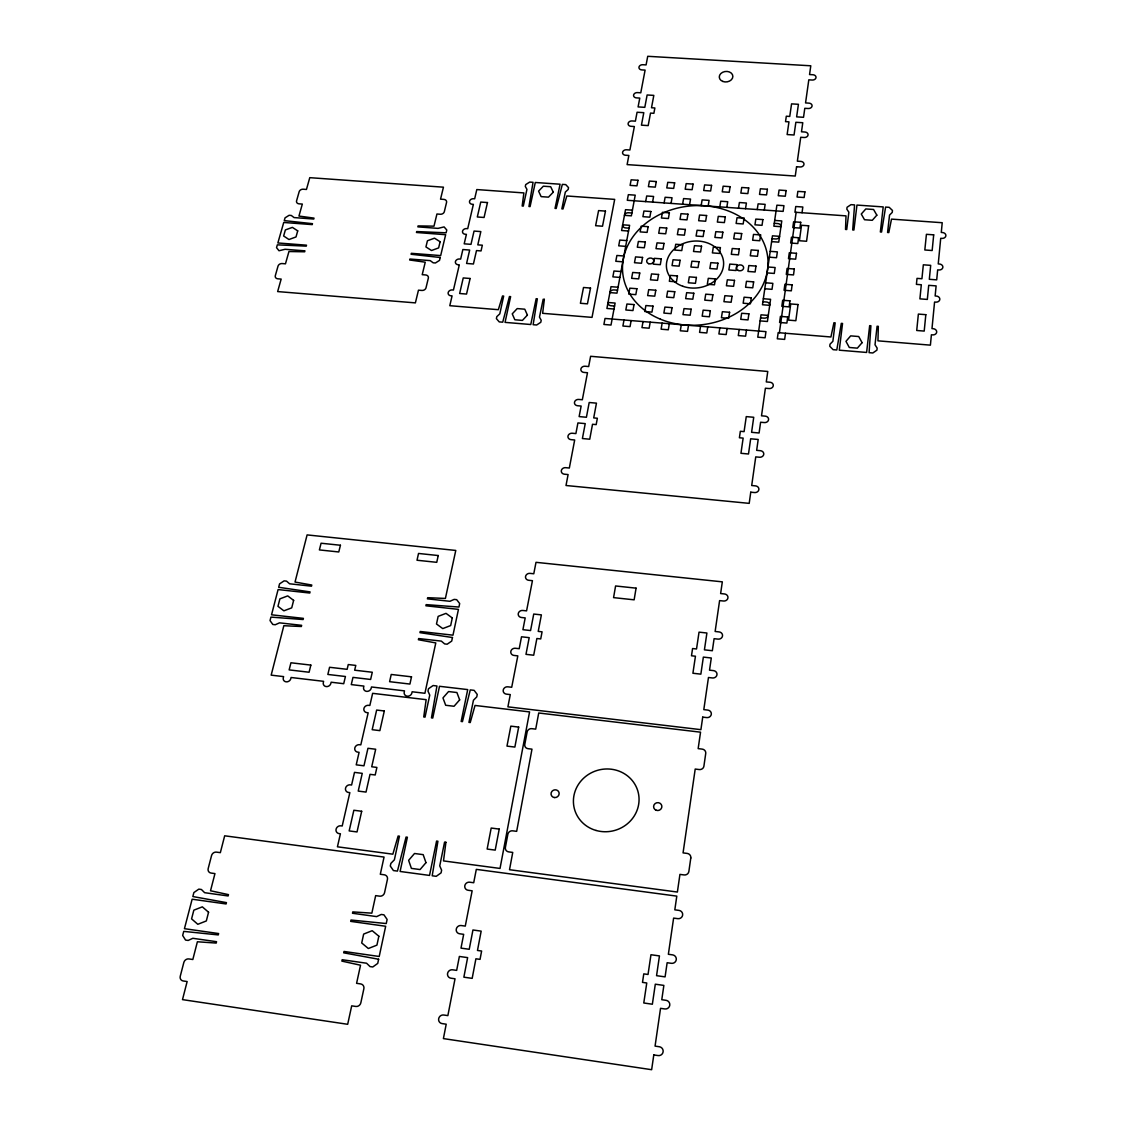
<?xml version="1.0" encoding="UTF-8"?>
<svg xmlns="http://www.w3.org/2000/svg" width="1126" height="1126" viewBox="0 0 1126 1126"><rect width="100%" height="100%" fill="white"/><g stroke="black" fill="none" stroke-linecap="round" stroke-linejoin="round"><path stroke-width="1.5" d="M785.498 333.254L784.653 339.405L777.306 338.799L778.165 332.649L830.918 336.984L833.93 322.754L835.168 322.852L832.874 341.305L830.031 344.19L829.763 346.259L833.099 349.665L836.801 349.975L841.305 323.359L842.544 323.458L839.278 350.186L866.612 352.452L869.666 325.639L870.905 325.738L869.089 352.663L872.833 352.973L876.915 350.158L877.154 348.089L875.015 344.781L877.084 326.244L878.322 326.343L877.956 340.84L930.4 345.147L931.399 334.788L932.652 334.886A3.758 3.111 2.8 0 0 936.691 332.1A3.758 3.111 2.8 0 0 933.243 328.708L931.99 328.609L934.566 302.049L935.805 302.134A3.73 3.054 2.4 0 0 939.816 299.389A3.73 3.054 2.4 0 0 936.382 296.068L935.143 295.969L936.114 285.891L928.711 285.328L927.331 299.432L919.9 298.854L921.321 284.751L916.409 284.371L917.014 278.375L921.927 278.741L923.334 264.807L930.695 265.356L929.316 279.304L936.705 279.867L937.662 269.888L938.901 269.973A3.702 2.998 2 0 0 942.87 267.27A3.702 2.998 2 0 0 939.464 264.019L938.24 263.92L940.717 238.304L941.941 238.388A3.659 2.942 1.7 0 0 945.868 235.728A3.659 2.942 1.7 0 0 942.504 232.533L941.28 232.449L942.223 222.723L891.51 219.12L888.794 232.575L887.584 232.491L889.54 215.094L892.256 212.378L892.468 210.463L889.188 207.325L885.599 207.085L881.559 232.055L880.349 231.97L883.206 206.917L856.956 205.073L853.902 230.042L852.706 229.957L854.564 204.904L851.003 204.65L847.076 207.254L846.836 209.169L848.863 212.209L846.724 229.521L845.527 229.437L846.006 215.868L794.942 212.237L795.744 206.522L802.824 207.015L802.036 212.744M779.389 332.747L796.124 212.321M746.496 330.059L745.595 336.167L738.304 335.576L739.219 329.454M764.301 210.055L765.145 204.355L758.108 203.862L757.249 209.549M727.1 328.468L726.171 334.563L718.895 333.972L719.852 327.863M745.525 208.718L746.397 203.032L739.388 202.525L738.501 208.211M707.775 326.878L706.804 332.972L699.57 332.367L700.555 326.287M726.805 207.381L727.72 201.709L720.724 201.216L719.81 206.874M688.521 325.301L687.522 331.368L680.301 330.777L681.314 324.71M708.155 206.044L709.084 200.386L702.117 199.893L701.174 205.551M669.323 323.725L668.295 329.791L661.103 329.186L662.144 323.134M689.576 204.721L690.534 199.077L683.581 198.584L682.609 204.228M650.195 322.149L649.139 328.201L641.961 327.61L643.045 321.557M671.04 203.398L672.039 197.768L665.114 197.275L664.115 202.905M631.137 320.586L630.039 326.624L622.903 326.033L624.001 319.995M652.573 202.089L653.601 196.459L646.704 195.98L645.662 201.596M632.418 210.182L625.521 209.675L621.594 230.52L628.533 231.027M774.688 220.429L781.768 220.949L778.742 242.146L771.62 241.626M631.897 213.011L628.435 212.758A3.505 2.829 -8.6 0 0 624.451 215.333L631.362 215.84L635.219 195.164L628.35 194.671L627.295 200.287L783.133 211.392L783.949 205.678L776.898 205.185L773.843 226.185L780.951 226.706A3.575 2.885 -3.6 0 0 777.813 223.567L774.266 223.314M629.068 228.17L625.606 227.916A3.519 2.843 -8.6 0 1 622.664 224.806L629.603 225.313L616.964 293.154L609.898 292.591A3.589 2.956 -9.2 0 1 613.98 289.917L617.512 290.184M772.028 238.712L775.603 238.979A3.589 2.914 -3.6 0 0 779.572 236.333L772.45 235.813L762.471 304.752L769.72 305.329A3.659 3.026 -3.5 0 0 766.524 302.021L762.907 301.74M626.76 240.598L619.793 240.077L618.709 245.834L625.676 246.355M770.212 251.337L777.362 251.872L776.518 257.727L769.354 257.192M623.888 255.996L616.893 255.475L615.795 261.274L622.805 261.823M767.932 266.989L775.124 267.538L774.28 273.449L767.087 272.9M620.989 271.549L613.966 271L612.868 276.869L619.891 277.418M765.652 282.795L772.858 283.358L772.014 289.326L764.779 288.749M618.061 287.229L611.01 286.68L606.914 308.454L613.994 309.031M763.344 298.742L770.578 299.305L767.411 321.487L760.134 320.896M614.557 306.047L611.01 305.751A3.603 2.97 -9.3 0 1 608.04 302.486L615.106 303.063L611.01 325.048L603.902 324.457L605.028 318.447L765.962 331.649L765.089 337.786L757.77 337.181L761.007 314.816L768.284 315.407A3.659 3.04 -3.5 0 1 764.202 318.151L760.571 317.856M925.825 314.675L924.207 331.086L916.719 330.481L918.366 314.084L925.825 314.675M933.693 234.841L932.159 250.521L924.826 249.986L926.417 234.321L933.693 234.841M544.337 299.361L542.633 313.324L592.023 317.377L614.683 199.386L566.828 195.98L563 208.972L561.86 208.887L565.322 192.096L568.166 189.478L568.546 187.634L565.731 184.608L562.338 184.382L556.174 208.479L555.034 208.394L560.086 184.214L535.3 182.482L530.079 206.579L528.953 206.508L533.048 182.313L529.67 182.088L525.701 184.608L525.307 186.452L526.94 189.379L523.294 206.086L522.168 206.016L523.886 192.926L476.819 189.562L474.665 198.795L473.553 198.725A3.448 2.745 -13.4 0 0 469.542 201.258A3.448 2.745 -13.4 0 0 472.258 204.285L473.37 204.369L467.712 228.677L466.586 228.592A3.491 2.801 -13.9 0 0 462.547 231.168A3.491 2.801 -13.9 0 0 465.277 234.264L466.403 234.349L464.194 243.821L470.992 244.342L474.046 231.069L480.83 231.59L477.804 244.863L482.336 245.201L481.041 250.929L476.495 250.577L473.427 263.991L466.586 263.456L469.669 250.056L462.87 249.522L460.647 259.093L459.507 258.994A3.519 2.843 -14.4 0 0 455.425 261.612A3.519 2.843 -14.4 0 0 458.169 264.751L459.309 264.849L453.44 290.029L452.3 289.931A3.547 2.899 -14.9 0 0 448.176 292.591A3.547 2.899 -14.9 0 0 450.935 295.8L452.075 295.885L449.795 305.695L498.339 309.692L502.52 295.983L503.674 296.068L499.803 313.844L496.819 316.631L496.383 318.616L499.226 321.895L502.731 322.177L509.459 296.546L510.627 296.631L505.053 322.374L530.782 324.513L536.173 298.7L537.341 298.798L533.133 324.71L536.652 325.006L540.79 322.289L541.198 320.291L539.481 317.11L543.168 299.263L544.337 299.361M445.91 842.29L443.503 860.911L500.028 868.442L529.572 711.913L475.031 705.453L470.232 722.54L468.937 722.385L473.441 700.259L476.762 696.895L477.255 694.46L474.13 690.351L470.274 689.9L462.448 721.611L461.153 721.456L467.712 689.591L439.506 686.297L432.75 718.036L431.455 717.881L436.944 685.987L433.116 685.537L428.499 688.732L427.979 691.153L429.752 695.094L425.023 717.121L423.742 716.966L426.149 699.668L372.636 693.335L369.849 705.467L368.568 705.326A3.997 3.589 -29 0 0 363.909 708.521A3.997 3.589 -29 0 0 366.893 712.645L368.16 712.8L360.813 744.849L359.532 744.694A4.054 3.645 -31.5 0 0 354.817 747.945A4.054 3.645 -31.5 0 0 357.815 752.154L359.095 752.323L356.224 764.835L363.965 765.807L367.949 748.283L375.676 749.24L371.721 766.778L376.9 767.425L375.197 774.984L370.018 774.336L366.02 792.085L358.223 791.085L362.248 773.351L354.493 772.38L351.594 785.019L350.299 784.85A4.096 3.716 -34.2 0 0 345.541 788.172A4.096 3.716 -34.2 0 0 348.553 792.479L349.848 792.634L342.205 825.991L340.897 825.822A4.152 3.772 -37.2 0 0 336.083 829.2A4.152 3.772 -37.2 0 0 339.109 833.606L340.418 833.775L337.434 846.808L392.847 854.184L398.125 836.013L399.449 836.182L394.381 859.8L390.863 863.417L390.3 866.049L393.438 870.567L397.436 871.102L406.064 837.054L407.387 837.223L400.096 871.468L429.527 875.423L436.578 841.066L437.915 841.235L432.201 875.789L436.226 876.324L441.068 872.875L441.617 870.215L439.745 865.866L444.573 842.107L445.91 842.29M798.024 304.527L795.843 320.713L788.524 320.122L790.748 303.95L798.024 304.527M808.651 225.791L806.568 241.26L799.404 240.739L801.515 225.284L808.651 225.791M787.721 316.969L786.891 323.063L779.586 322.472L780.431 316.392L787.721 316.969M789.945 300.839L789.115 306.877L781.838 306.3L782.669 300.262L789.945 300.839M792.141 284.85L791.311 290.832L784.062 290.269L784.906 284.287L792.141 284.85M794.309 269.001L793.506 274.927L786.286 274.378L787.102 268.452L794.309 269.001M796.476 253.308L795.66 259.177L788.482 258.628L789.298 252.773L796.476 253.308M798.601 237.741L797.813 243.554L790.649 243.033L791.465 237.22L798.601 237.741M800.727 222.315L799.939 228.085L792.803 227.565L793.605 221.794L800.727 222.315M804.907 191.856L804.133 197.529L797.067 197.036L797.855 191.378L804.907 191.856M750.76 492.189L749.198 503.364L566.012 485.503L568.095 474.567L564.408 474.201A3.758 3.265 -12.3 0 1 561.339 470.584A3.758 3.265 -12.3 0 1 565.66 467.67L569.334 468.036L574.682 439.985L571.023 439.647A3.73 3.195 -11.7 0 1 567.983 436.1A3.73 3.195 -11.7 0 1 572.247 433.243L575.893 433.58L577.919 422.94L585.224 423.615L582.409 438.535L589.742 439.21L592.515 424.277L596.175 424.615L597.357 418.253L593.712 417.915L596.456 403.15L589.194 402.503L586.421 417.253L579.13 416.592L581.143 406.05L577.511 405.726A3.688 3.139 -11.1 0 1 574.499 402.249A3.688 3.139 -11.1 0 1 578.722 399.434L582.339 399.758L587.49 372.734L583.887 372.41A3.659 3.082 -10.6 0 1 580.889 369.018A3.659 3.082 -10.6 0 1 585.07 366.231L588.659 366.555L590.615 356.295L767.763 371.467L766.285 381.925L770.001 382.249A3.744 3.167 -2.8 0 1 773.266 385.725A3.744 3.167 -2.8 0 1 769.114 388.554L765.398 388.231L761.514 415.818L765.258 416.141A3.772 3.223 -2.7 0 1 768.565 419.702A3.772 3.223 -2.7 0 1 764.357 422.574L760.613 422.236L759.093 432.989L751.591 432.314L753.73 417.282L746.257 416.606L744.089 431.624L740.345 431.286L739.402 437.761L743.146 438.098L740.95 453.299L748.494 454.003L750.662 438.788L758.192 439.478L756.658 450.344L760.43 450.696A3.814 3.294 -2.6 0 1 763.752 454.313A3.814 3.294 -2.6 0 1 759.515 457.24L755.743 456.889L751.704 485.517L755.518 485.883A3.842 3.35 -2.5 0 1 758.868 489.585A3.842 3.35 -2.5 0 1 754.589 492.555L750.76 492.189M796.575 166.732L795.266 176.05L627.112 164.607L628.857 155.458L625.465 155.233A3.448 2.716 -8.6 0 1 622.594 152.277A3.448 2.716 -8.6 0 1 626.506 149.772L629.898 149.997L634.36 126.534L630.996 126.309A3.42 2.674 -8.4 0 1 628.139 123.41A3.42 2.674 -8.4 0 1 632.024 120.946L635.388 121.158L637.077 112.248L643.79 112.67L641.44 125.169L648.182 125.605L650.518 113.093L653.882 113.304L654.868 107.969L651.504 107.758L653.812 95.386L647.126 94.978L644.804 107.336L638.09 106.914L639.779 98.089L636.443 97.878A3.392 2.632 -8.2 0 1 633.6 95.034A3.392 2.632 -8.2 0 1 637.443 92.599L640.778 92.796L645.099 70.108L641.792 69.911A3.364 2.59 -8.1 0 1 638.977 67.124A3.364 2.59 -8.1 0 1 642.777 64.717L646.085 64.914L647.731 56.3L810.79 65.787L809.552 74.555L812.958 74.752A3.434 2.646 -3.4 0 1 815.998 77.595A3.434 2.646 -3.4 0 1 812.226 80.045L808.806 79.833L805.554 102.93L808.989 103.142A3.462 2.688 -3.4 0 1 812.057 106.041A3.462 2.688 -3.4 0 1 808.243 108.518L804.794 108.307L803.528 117.301L796.631 116.865L798.433 104.296L791.564 103.873L789.748 116.442L786.314 116.217L785.526 121.636L788.96 121.847L787.13 134.557L794.055 134.993L795.857 122.284L802.768 122.72L801.487 131.798L804.963 132.023A3.491 2.745 -3.3 0 1 808.046 134.979A3.491 2.745 -3.3 0 1 804.189 137.499L800.727 137.273L797.363 161.173L800.853 161.398A3.519 2.787 -3.3 0 1 803.964 164.424A3.519 2.787 -3.3 0 1 800.079 166.972L796.575 166.732M690.801 857.984L688.873 871.44A4.208 4.082 -3.9 0 1 684.115 874.944L679.935 874.395L677.388 892.045L509.515 869.708L512.738 852.424L508.685 851.889A4.166 3.941 -30 0 1 505.391 847.385L507.868 834.225A4.152 3.913 -28.6 0 1 512.626 830.819L516.665 831.34L531.979 749.156L528.024 748.677A4.054 3.758 -21.1 0 1 524.786 744.427L527.137 731.928A4.04 3.73 -20.4 0 1 531.768 728.663L535.709 729.127L538.721 712.997L700.541 732.182L698.162 748.621L702.216 749.114A4.096 3.857 -3.4 0 1 705.735 753.407L703.905 766.187A4.11 3.871 -3.4 0 1 699.274 769.551L695.206 769.044L683.06 852.889L687.212 853.424A4.194 4.054 -3.8 0 1 690.801 857.984M786.117 190.561L785.301 196.22L778.263 195.727L779.079 190.069L786.117 190.561M653.784 1054.935L651.644 1069.7L443.405 1038.594L446.206 1024.196L442.025 1023.576A4.42 4.166 -53.7 0 1 438.676 1018.678A4.42 4.166 -53.7 0 1 443.7 1015.005L447.866 1015.61L455.031 978.79L450.893 978.198A4.349 4.11 -48 0 1 447.571 973.399A4.349 4.11 -48 0 1 452.525 969.796L456.663 970.387L459.38 956.453L467.628 957.621L463.87 977.171L472.174 978.367L475.904 958.789L480.042 959.366L481.618 951.034L477.48 950.457L481.168 931.132L472.948 929.977L469.232 949.288L460.998 948.12L463.673 934.341L459.577 933.764A4.279 4.04 -42.2 0 1 456.283 929.077A4.279 4.04 -42.2 0 1 461.181 925.53L465.277 926.107L472.146 890.807L468.078 890.258A4.223 3.983 -36.8 0 1 464.813 885.669A4.223 3.983 -36.8 0 1 469.655 882.193L473.708 882.742L476.312 869.371L676.796 896.127L674.812 909.836L679.02 910.399A4.251 4.166 -4.7 0 1 682.637 915.1A4.251 4.166 -4.7 0 1 677.824 918.661L673.615 918.098L668.365 954.285L672.616 954.876A4.307 4.265 -7.6 0 1 676.276 959.69A4.307 4.265 -7.6 0 1 671.406 963.321L667.141 962.73L665.086 976.875L656.557 975.679L659.456 955.918L650.969 954.735L648.027 974.469L643.776 973.877L642.496 982.379L646.76 982.984L643.776 1002.985L652.362 1004.223L655.304 984.194L663.861 985.405L661.778 999.705L666.085 1000.324A4.363 4.349 -77.5 0 1 669.759 1005.251A4.363 4.349 -77.5 0 1 664.833 1008.952L660.54 1008.333L655.065 1046.11L659.4 1046.758A4.462 4.391 -89.1 0 1 663.115 1051.811A4.462 4.391 -89.1 0 1 658.133 1055.569L653.784 1054.935M702.723 717.121L700.907 729.662L507.91 706.846L510.289 694.587L506.404 694.137A3.983 3.645 -20.4 0 1 503.238 690.027A3.983 3.645 -20.4 0 1 507.84 686.818L511.711 687.268L517.819 655.867L513.963 655.431A3.941 3.575 -18.5 0 1 510.824 651.419A3.941 3.575 -18.5 0 1 515.37 648.266L519.213 648.703L521.521 636.795L529.192 637.654L525.983 654.347L533.696 655.219L536.877 638.512L540.719 638.935L542.07 631.827L538.228 631.39L541.381 614.88L533.738 614.05L530.571 630.546L522.914 629.687L525.195 617.907L521.38 617.484A3.899 3.505 -17 0 1 518.27 613.557A3.899 3.505 -17 0 1 522.76 610.461L526.574 610.869L532.443 580.678L528.657 580.27A3.871 3.434 -15.7 0 1 525.56 576.428A3.871 3.434 -15.7 0 1 530.008 573.373L533.78 573.767L536.004 562.324L722.329 581.846L720.626 593.557L724.539 593.965A3.941 3.547 -3.3 0 1 727.931 597.906A3.941 3.547 -3.3 0 1 723.511 601.017L719.598 600.608L715.137 631.475L719.078 631.911A3.983 3.617 -3.3 0 1 722.512 635.951A3.983 3.617 -3.3 0 1 718.036 639.118L714.095 638.681L712.35 650.729L704.426 649.843L706.903 633.009L699.035 632.15L696.53 648.97L692.574 648.534L691.491 655.782L695.446 656.219L692.912 673.249L700.865 674.15L703.356 657.105L711.294 657.992L709.521 670.167L713.504 670.617A4.025 3.702 -3.3 0 1 716.966 674.741A4.025 3.702 -3.3 0 1 712.448 677.965L708.465 677.5L703.806 709.633L707.832 710.098A4.054 3.772 -3.3 0 1 711.308 714.32A4.054 3.772 -3.3 0 1 706.748 717.586L702.723 717.121M748.903 313.844L748.002 319.911L740.739 319.32L741.654 313.267L748.903 313.844M751.281 297.785L750.395 303.795L743.16 303.218L744.075 297.208L751.281 297.785M753.646 281.866L752.759 287.82L745.567 287.257L746.468 281.303L753.646 281.866M755.982 266.088L755.11 271.985L747.945 271.436L748.832 265.539L755.982 266.088M758.305 250.451L757.446 256.292L750.296 255.757L751.183 249.916L758.305 250.451M760.613 234.94L759.74 240.739L752.632 240.218L753.505 234.419L760.613 234.94M762.879 219.584L762.035 225.327L754.955 224.82L755.813 219.077L762.879 219.584M767.383 189.252L766.539 194.911L759.529 194.418L760.374 188.774L767.383 189.252M729.592 312.282L728.663 318.334L721.428 317.743L722.371 311.705L729.592 312.282M732.055 296.265L731.14 302.247L723.934 301.684L724.862 295.688L732.055 296.265M734.504 280.374L733.589 286.314L726.411 285.751L727.34 279.811L734.504 280.374M736.925 264.624L736.024 270.522L728.874 269.973L729.789 264.089L736.925 264.624M739.318 249.029L738.431 254.856L731.309 254.321L732.224 248.494L739.318 249.029M741.696 233.561L740.809 239.345L733.73 238.811L734.631 233.04L741.696 233.561M744.061 218.219L743.174 223.961L736.122 223.441L737.023 217.712L744.061 218.219M748.72 187.958L747.847 193.602L740.852 193.109L741.724 187.479L748.72 187.958M710.351 310.734L709.394 316.772L702.174 316.181L703.145 310.157L710.351 310.734M712.899 294.745L711.942 300.726L704.763 300.149L705.735 294.168L712.899 294.745M715.418 278.896L714.475 284.822L707.325 284.259L708.282 278.333L715.418 278.896M717.924 263.174L716.995 269.058L709.873 268.509L710.816 262.639L717.924 263.174M720.401 247.607L719.472 253.434L712.392 252.9L713.321 247.073L720.401 247.607M722.864 232.167L721.949 237.938L714.883 237.417L715.812 231.66L722.864 232.167M725.299 216.868L724.384 222.596L717.361 222.089L718.275 216.361L725.299 216.868M730.112 186.677L729.212 192.293L722.245 191.814L723.145 186.184L730.112 186.677M691.167 309.186L690.182 315.21L682.989 314.633L684.003 308.608L691.167 309.186M693.799 293.224L692.814 299.192L685.664 298.629L686.649 292.661L693.799 293.224M696.403 277.418L695.432 283.33L688.31 282.767L689.295 276.855L696.403 277.418M698.993 261.739L698.021 267.594L690.928 267.045L691.899 261.19L698.993 261.739M701.54 246.2L700.583 251.999L693.517 251.478L694.489 245.665L701.54 246.2M704.088 230.788L703.131 236.559L696.093 236.038L697.064 230.281L704.088 230.788M706.593 215.53L705.664 221.231L698.655 220.724L699.598 215.024L706.593 215.53M711.562 185.382L710.633 190.998L703.694 190.505L704.623 184.903L711.562 185.382M636.077 588.152L634.135 599.82L613.571 597.625L615.584 585.97L636.077 588.152M672.053 307.651L671.04 313.661L663.876 313.084L664.903 307.074L672.053 307.651M674.77 291.718L673.756 297.686L666.62 297.109L667.648 291.155L674.77 291.718M677.458 275.94L676.445 281.838L669.351 281.289L670.364 275.391L677.458 275.94M680.118 260.289L679.119 266.144L672.053 265.595L673.052 259.754L680.118 260.289M682.75 244.792L681.765 250.591L674.727 250.056L675.727 244.258L682.75 244.792M685.368 229.422L684.397 235.165L677.373 234.644L678.373 228.902L685.368 229.422M687.958 214.179L686.987 219.88L680.005 219.373L680.991 213.673L687.958 214.179M693.081 184.101L692.124 189.703L685.199 189.224L686.156 183.622L693.081 184.101M653.01 306.117L651.954 312.113L644.818 311.536L645.888 305.54L653.01 306.117M655.796 290.226L654.755 296.166L647.647 295.603L648.703 289.663L655.796 290.226M658.569 274.477L657.528 280.36L650.462 279.811L651.504 273.928L658.569 274.477M661.314 258.853L660.286 264.694L653.235 264.16L654.276 258.318L661.314 258.853M664.03 243.385L663.003 249.17L655.994 248.635L657.021 242.864L664.03 243.385M666.719 228.043L665.705 233.786L658.724 233.265L659.737 227.536L666.719 228.043M669.393 212.842L668.394 218.528L661.426 218.022L662.44 212.335L669.393 212.842M674.657 182.82L673.672 188.408L666.775 187.929L667.76 182.342L674.657 182.82M634.037 304.583L632.953 310.565L625.831 309.988L626.929 304.006L634.037 304.583M636.894 288.72L635.824 294.66L628.744 294.097L629.828 288.172L636.894 288.72M639.751 273.013L638.681 278.882L631.63 278.333L632.699 272.464L639.751 273.013M642.566 257.432L641.51 263.259L634.487 262.71L635.557 256.897L642.566 257.432M645.353 241.991L644.311 247.762L637.316 247.227L638.372 241.457L645.353 241.991M648.126 226.678L647.098 232.406L640.131 231.886L641.173 226.171L648.126 226.678M650.87 211.505L649.843 217.177L642.904 216.671L643.945 211.012L650.87 211.505M656.289 181.553L655.29 187.127L648.407 186.649L649.42 181.075L656.289 181.553M637.992 180.287L636.95 185.846L630.096 185.368L631.151 179.808L637.992 180.287M499.226 829.088L495.215 850.116L487.15 849.06L491.189 828.046L499.226 829.088M518.678 727.086L514.864 747.073L506.981 746.116L510.838 726.143L518.678 727.086M590.517 288.045L587.448 303.851L580.411 303.274L583.507 287.496L590.517 288.045M605.464 211.097L602.523 226.213L595.626 225.707L598.582 210.59L605.464 211.097M452.469 637.527L451.723 641.074L447.177 644.199L444.643 643.917L441.35 641.116L418.661 638.555L418.393 639.737L435.79 642.918L424.91 693.278L412.144 691.772L411.877 692.983A3.983 3.589 -26.3 0 1 407.246 696.178A3.983 3.589 -26.3 0 1 404.22 692.082L404.487 690.871L371.481 686.973L371.214 688.183A3.983 3.547 -28 0 1 366.569 691.364A3.983 3.547 -28 0 1 363.614 687.296L363.895 686.086L351.27 684.594L352.973 677.388L370.623 679.457L372.284 672.25L354.662 670.195L355.788 665.424L348.258 664.551L347.132 669.323L329.58 667.282L327.849 674.446L345.429 676.501L343.712 683.707L331.143 682.215L330.847 683.426A3.969 3.519 -29.4 0 1 326.202 686.578A3.969 3.519 -29.4 0 1 323.317 682.539L323.598 681.329L291.085 677.5L290.789 678.697A3.969 3.477 -30.6 0 1 286.145 681.835A3.969 3.477 -30.6 0 1 283.302 677.81L283.611 676.613L271.169 675.15L283.836 625.718L301.346 626.506L301.641 625.338L279.529 622.847L275.251 624.747L272.802 624.466L270.029 620.581L270.93 617.104L303.105 619.539L303.401 618.371L271.535 614.796L278.094 589.56L309.777 593.036L310.058 591.896L278.685 587.279L279.572 583.873L284.104 580.861L286.525 581.129L289.579 583.789L311.494 586.182L311.789 585.041L295.026 582.058L307.102 534.906L455.777 550.445L445.403 598.441L427.683 597.695L427.416 598.849L449.907 601.298L454.158 599.398L456.663 599.665L459.675 603.55L458.944 607.041L426.149 604.634L425.895 605.788L458.451 609.377L452.976 635.163L420.209 631.489L419.956 632.657L452.469 637.527M378.843 936.213L376.928 945.136L368.343 948.514L361.713 942.969L363.656 934.073L372.199 930.695L378.843 936.213M378.618 959.239L377.731 963.406L372.762 966.981L370.046 966.587L366.569 963.223L342.163 959.732L341.868 961.111L360.531 965.221L356.59 983.322L360.686 983.927A4.391 4.054 -49.7 0 1 363.867 988.727L360.841 1002.802A4.405 4.068 -51 0 1 355.816 1006.447L351.692 1005.842L347.681 1024.294L182.496 999.621L187.141 981.548L183.158 980.957A4.405 3.885 -48.7 0 1 180.259 976.228L183.834 962.463A4.377 3.871 -47.9 0 1 188.858 958.93L192.827 959.507L197.388 941.772L216.206 943.067L216.544 941.702L192.827 938.296L188.183 940.449L185.551 940.069L182.665 935.439L183.735 931.385L218.261 934.918L218.613 933.553L184.439 928.683L192.138 899.21L226.101 903.953L226.439 902.616L192.842 896.549L193.883 892.566L198.809 889.132L201.413 889.498L204.636 892.693L228.128 895.958L228.465 894.621L210.52 890.765L214.953 873.593L211.055 873.058A4.237 3.744 -42.3 0 1 208.183 868.582L211.575 855.507A4.208 3.73 -41.5 0 1 216.474 852.129L220.344 852.649L224.679 835.802L384.05 857.069L380.306 874.269L384.304 874.803A4.223 3.899 -39.6 0 1 387.443 879.336L384.557 892.693A4.237 3.913 -40.8 0 1 379.673 896.169L375.662 895.62L371.847 913.158L352.79 911.905L352.494 913.256L376.633 916.606L381.264 914.453L383.952 914.833L387.119 919.463L386.246 923.545L350.988 920.026L350.693 921.378L385.669 926.262L379.209 956.481L344.007 951.456L343.697 952.821L378.618 959.239M452.286 617.949L450.667 625.563L442.757 628.59L436.494 623.987L438.141 616.372L446.023 613.36L452.286 617.949M411.511 676.825L409.92 684.059L389.596 681.68L391.229 674.46L411.511 676.825M438.239 555.54L436.747 562.324L417.014 560.241L418.534 553.457L438.239 555.54M361.685 811.269L357.026 831.945L349.159 830.918L353.86 810.256L361.685 811.269M384.304 710.97L379.87 730.633L372.185 729.69L376.647 710.056L384.304 710.97M470.105 278.488L466.544 294.069L459.647 293.506L463.236 277.939L470.105 278.488M487.474 202.553L484.067 217.473L477.311 216.98L480.746 202.061L487.474 202.553M440.224 257.502L439.534 260.373L435.438 262.977L433.172 262.808L430.245 260.627L409.906 259.036L409.667 259.993L425.248 262.189L422.222 274.674L425.628 274.955A3.519 2.857 -15.6 0 1 428.344 278.122L426.008 287.82A3.533 2.871 -15.8 0 1 421.884 290.452L418.464 290.184L415.381 302.88L277.643 291.578L281.162 279.079L277.841 278.812A3.505 2.787 -19.9 0 1 275.321 275.673L278.023 266.13A3.491 2.773 -19.7 0 1 282.162 263.554L285.469 263.822L288.946 251.52L304.667 251.788L304.935 250.845L285.061 249.282L279.023 250.746L276.532 247.664L277.334 244.849L306.244 246.13L306.511 245.186L277.869 242.963L283.738 222.469L312.212 224.609L312.479 223.68L284.259 220.612L285.061 217.839L289.115 215.305L291.31 215.474L294.055 217.571L313.76 219.049L314.013 218.12L298.953 216.051L302.331 204.073L299.066 203.834A3.42 2.674 -18.3 0 1 296.574 200.836L299.164 191.716A3.406 2.66 -18.1 0 1 303.204 189.21L306.455 189.45L309.777 177.669L443.447 187.183L440.533 199.161L443.883 199.401A3.448 2.745 -14.3 0 1 446.558 202.413L444.32 211.702A3.462 2.759 -14.5 0 1 440.294 214.25L436.944 213.996L433.989 226.157L418.084 225.918L417.859 226.861L438.014 228.381L444.08 226.917L446.783 229.986L446.107 232.815L416.704 231.562L416.465 232.491L445.657 234.701L440.674 255.588L411.328 253.322L411.089 254.265L440.224 257.502M440.111 241.738L438.633 247.903L431.525 250.507L425.938 246.932L427.43 240.767L434.509 238.177L440.111 241.738M310.846 665.1L309.087 672.236L289.143 669.9L290.944 662.778L310.846 665.1M340.432 545.251L338.771 551.965L319.39 549.924L321.079 543.225L340.432 545.251M208.563 912.229L206.325 920.955L197.81 924.291L191.575 918.872L193.841 910.16L202.328 906.852L208.563 912.229M293.633 600.383L291.718 607.857L283.879 610.827L277.967 606.323L279.895 598.863L287.721 595.893L293.633 600.383M297.714 230.872L296.011 236.953L288.96 239.514L283.639 235.996L285.371 229.929L292.394 227.382L297.714 230.872M425.966 862.657L420.082 869.553L411.398 868.385L408.625 860.348L414.523 853.494L423.179 854.648L425.966 862.657M862.08 342.67L857.365 348.159L849.3 347.484L845.978 341.347L850.679 335.872L858.73 336.533L862.08 342.67M459.661 699.879L454.045 706.269L445.685 705.27L442.954 697.909L448.57 691.547L456.903 692.532L459.661 699.879M876.83 215.165L872.298 220.302L864.515 219.739L861.277 214.053L865.795 208.943L873.565 209.478L876.83 215.165M527.404 315.111L522.422 320.403L514.835 319.77L512.246 313.858L517.214 308.58L524.786 309.2L527.404 315.111M553.26 192.18L548.475 197.149L541.127 196.628L538.58 191.139L543.351 186.198L550.684 186.719L553.26 192.18M660.427 319.193A72.908 59.678 -6.3 0 0 768.002 261.359A72.908 59.678 -6.3 0 0 657.345 215.756A72.908 59.678 -6.3 0 0 660.427 319.193M682.849 286.286A28.685 23.477 -6.3 0 0 723.525 261.528A28.685 23.477 -6.3 0 0 678.64 245.848A28.685 23.477 -6.3 0 0 682.849 286.286M722.765 81.424A6.798 5.25 -5.8 0 0 732.857 76.329A6.798 5.25 -5.8 0 0 722.582 72.317A6.798 5.25 -5.8 0 0 722.765 81.424M648.675 263.667A3.561 2.914 -7.9 0 0 653.784 260.613A3.561 2.914 -7.9 0 0 648.252 258.628A3.561 2.914 -7.9 0 0 648.675 263.667M738.304 270.479A3.603 2.956 -4.7 0 0 743.653 267.692A3.603 2.956 -4.7 0 0 738.192 265.37A3.603 2.956 -4.7 0 0 738.304 270.479M596.034 830.453A32.95 31.261 -15.9 0 0 638.358 793.042A32.95 31.261 -15.9 0 0 584.324 777.573A32.95 31.261 -15.9 0 0 596.034 830.453M656.205 810.27A4.138 3.941 -8.9 0 0 661.835 805.977A4.138 3.941 -8.9 0 0 655.191 803.514A4.138 3.941 -8.9 0 0 656.205 810.27M554.302 797.546A4.11 3.871 -21.4 0 0 558.946 792.282A4.11 3.871 -21.4 0 0 552.021 791.254A4.11 3.871 -21.4 0 0 554.302 797.546"/></g></svg>
